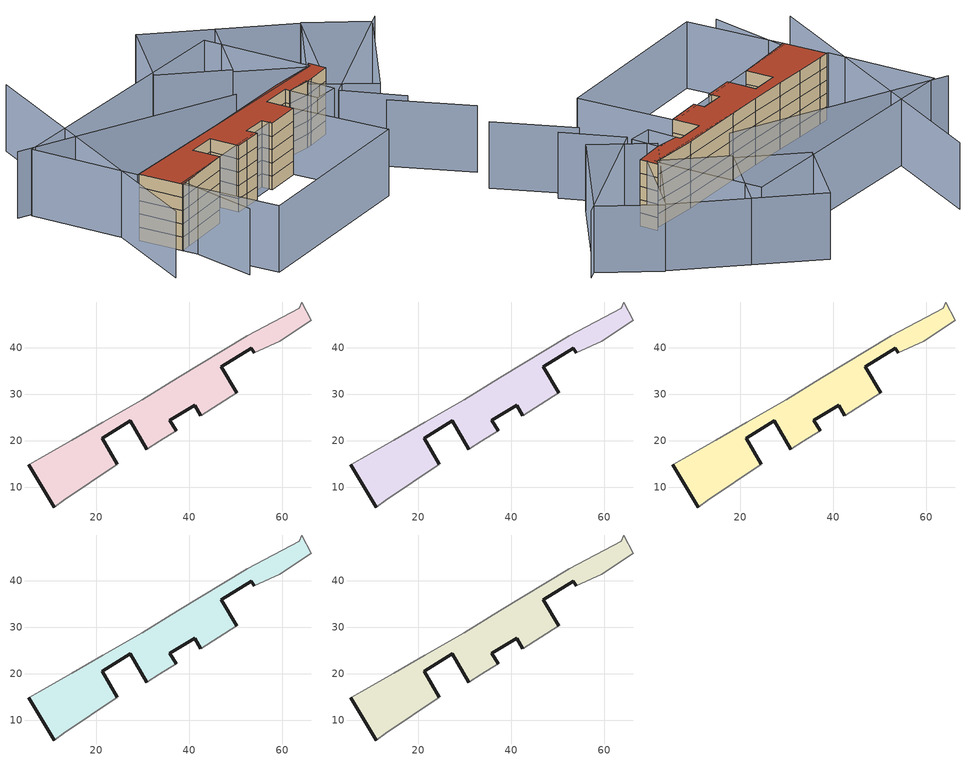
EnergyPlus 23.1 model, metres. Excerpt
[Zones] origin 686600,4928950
13c60875a803e164_F0_whole
 floor ground (EU_floor_Construction): 64.21,49.86 66.23,45.99 60.79,42.27 59.52,41.45 53.96,38.9 53.38,39.95 46.87,35.97 50.19,30.37 42.52,25.39 41.24,27.71 35.87,24.41 37.24,22.21 33.54,19.91 30.83,18.22 27.35,24.38 21.27,20.6 24.58,14.98 13.06,7.22 10.94,5.79 5.52,14.84 7.74,16.12 14.78,20.17 21.38,23.97 29.87,28.85 37.57,33.53 52.43,42.56 63.68,48.51 z0
 wall outside (EU_wall_Construction): 50.19,30.37 46.87,35.97 53.38,39.95 53.96,38.9 / 5.52,14.84 10.94,5.79 / 24.58,14.98 21.27,20.6 27.35,24.38 30.83,18.22 / 37.24,22.21 35.87,24.41 41.24,27.71 42.52,25.39 z0:3
 wall adiabatic (EU_wall_Construction): 53.96,38.9 59.52,41.45 60.79,42.27 66.23,45.99 64.21,49.86 63.68,48.51 52.43,42.56 37.57,33.53 29.87,28.85 21.38,23.97 14.78,20.17 7.74,16.12 5.52,14.84 / 10.94,5.79 13.06,7.22 24.58,14.98 / 30.83,18.22 33.54,19.91 37.24,22.21 / 42.52,25.39 50.19,30.37 z0:3
13c60875a803e164_F1_whole
 floor to 13c60875a803e164_F0_whole (EU_floor_Construction): 64.21,49.86 66.23,45.99 60.79,42.27 59.52,41.45 53.96,38.9 53.38,39.95 46.87,35.97 50.19,30.37 42.52,25.39 41.24,27.71 35.87,24.41 37.24,22.21 33.54,19.91 30.83,18.22 27.35,24.38 21.27,20.6 24.58,14.98 13.06,7.22 10.94,5.79 5.52,14.84 7.74,16.12 14.78,20.17 21.38,23.97 29.87,28.85 37.57,33.53 52.43,42.56 63.68,48.51 z3
 wall outside (EU_wall_Construction): 50.19,30.37 46.87,35.97 53.38,39.95 53.96,38.9 / 5.52,14.84 10.94,5.79 / 24.58,14.98 21.27,20.6 27.35,24.38 30.83,18.22 / 37.24,22.21 35.87,24.41 41.24,27.71 42.52,25.39 z3:6
 wall adiabatic (EU_wall_Construction): 53.96,38.9 59.52,41.45 60.79,42.27 66.23,45.99 64.21,49.86 63.68,48.51 52.43,42.56 37.57,33.53 29.87,28.85 21.38,23.97 14.78,20.17 7.74,16.12 5.52,14.84 / 10.94,5.79 13.06,7.22 24.58,14.98 / 30.83,18.22 33.54,19.91 37.24,22.21 / 42.52,25.39 50.19,30.37 z3:6
13c60875a803e164_F2_whole
 floor to 13c60875a803e164_F1_whole (EU_floor_Construction): 64.21,49.86 66.23,45.99 60.79,42.27 59.52,41.45 53.96,38.9 53.38,39.95 46.87,35.97 50.19,30.37 42.52,25.39 41.24,27.71 35.87,24.41 37.24,22.21 33.54,19.91 30.83,18.22 27.35,24.38 21.27,20.6 24.58,14.98 13.06,7.22 10.94,5.79 5.52,14.84 7.74,16.12 14.78,20.17 21.38,23.97 29.87,28.85 37.57,33.53 52.43,42.56 63.68,48.51 z6
 wall outside (EU_wall_Construction): 50.19,30.37 46.87,35.97 53.38,39.95 53.96,38.9 / 5.52,14.84 10.94,5.79 / 24.58,14.98 21.27,20.6 27.35,24.38 30.83,18.22 / 37.24,22.21 35.87,24.41 41.24,27.71 42.52,25.39 z6:9
 wall adiabatic (EU_wall_Construction): 53.96,38.9 59.52,41.45 60.79,42.27 66.23,45.99 64.21,49.86 63.68,48.51 52.43,42.56 37.57,33.53 29.87,28.85 21.38,23.97 14.78,20.17 7.74,16.12 5.52,14.84 / 10.94,5.79 13.06,7.22 24.58,14.98 / 30.83,18.22 33.54,19.91 37.24,22.21 / 42.52,25.39 50.19,30.37 z6:9
13c60875a803e164_F3_whole
 floor to 13c60875a803e164_F2_whole (EU_floor_Construction): 64.21,49.86 66.23,45.99 60.79,42.27 59.52,41.45 53.96,38.9 53.38,39.95 46.87,35.97 50.19,30.37 42.52,25.39 41.24,27.71 35.87,24.41 37.24,22.21 33.54,19.91 30.83,18.22 27.35,24.38 21.27,20.6 24.58,14.98 13.06,7.22 10.94,5.79 5.52,14.84 7.74,16.12 14.78,20.17 21.38,23.97 29.87,28.85 37.57,33.53 52.43,42.56 63.68,48.51 z9
 wall outside (EU_wall_Construction): 50.19,30.37 46.87,35.97 53.38,39.95 53.96,38.9 / 5.52,14.84 10.94,5.79 / 24.58,14.98 21.27,20.6 27.35,24.38 30.83,18.22 / 37.24,22.21 35.87,24.41 41.24,27.71 42.52,25.39 z9:12
 wall adiabatic (EU_wall_Construction): 53.96,38.9 59.52,41.45 60.79,42.27 66.23,45.99 64.21,49.86 63.68,48.51 52.43,42.56 37.57,33.53 29.87,28.85 21.38,23.97 14.78,20.17 7.74,16.12 5.52,14.84 / 10.94,5.79 13.06,7.22 24.58,14.98 / 30.83,18.22 33.54,19.91 37.24,22.21 / 42.52,25.39 50.19,30.37 z9:12
13c60875a803e164_F4_whole
 floor to 13c60875a803e164_F3_whole (EU_floor_Construction): 64.21,49.86 66.23,45.99 60.79,42.27 59.52,41.45 53.96,38.9 53.38,39.95 46.87,35.97 50.19,30.37 42.52,25.39 41.24,27.71 35.87,24.41 37.24,22.21 33.54,19.91 30.83,18.22 27.35,24.38 21.27,20.6 24.58,14.98 13.06,7.22 10.94,5.79 5.52,14.84 7.74,16.12 14.78,20.17 21.38,23.97 29.87,28.85 37.57,33.53 52.43,42.56 63.68,48.51 z12
 wall outside (EU_wall_Construction): 50.19,30.37 46.87,35.97 53.38,39.95 53.96,38.9 / 5.52,14.84 10.94,5.79 / 24.58,14.98 21.27,20.6 27.35,24.38 30.83,18.22 / 37.24,22.21 35.87,24.41 41.24,27.71 42.52,25.39 z12:15
 wall adiabatic (EU_wall_Construction): 53.96,38.9 59.52,41.45 60.79,42.27 66.23,45.99 64.21,49.86 63.68,48.51 52.43,42.56 37.57,33.53 29.87,28.85 21.38,23.97 14.78,20.17 7.74,16.12 5.52,14.84 / 10.94,5.79 13.06,7.22 24.58,14.98 / 30.83,18.22 33.54,19.91 37.24,22.21 / 42.52,25.39 50.19,30.37 z12:15
 roof outside (EU_roof_Construction): 50.19,30.37 46.87,35.97 53.38,39.95 53.96,38.9 59.52,41.45 60.79,42.27 66.23,45.99 64.21,49.86 63.68,48.51 52.43,42.56 37.57,33.53 29.87,28.85 21.38,23.97 14.78,20.17 7.74,16.12 5.52,14.84 10.94,5.79 13.06,7.22 24.58,14.98 21.27,20.6 27.35,24.38 30.83,18.22 33.54,19.91 37.24,22.21 35.87,24.41 41.24,27.71 42.52,25.39 z15
shading: 10.52,10.48 17.16,-12.07 / 3.47,69.44 2.87,-6.02 / 43.13,42.38 -11.11,37.24 / 84.38,13.52 69.41,25.15 / 74.21,25.03 62.93,34.18 / 62.93,34.18 88,65.1 / 62.35,11.11 23.15,-13.64 / 23.15,-13.64 10.64,6.17 / 10.64,6.17 49.84,30.93 / 49.84,30.93 62.35,11.11 / 63.77,48.35 5.06,14.57 / 5.06,14.57 -7.84,37 / -7.84,37 50.87,70.77 / 50.87,70.77 63.77,48.35 / 59.32,41.82 62.64,35.71 / 62.64,35.71 57.28,32.79 / 57.28,32.79 53.96,38.9 / 53.96,38.9 59.32,41.82 / 48.27,53.1 55.51,74.82 / 55.51,74.82 72.67,69.1 / 72.67,69.1 65.43,47.38 / 65.43,47.38 48.27,53.1 / 55.48,74.75 48.6,54.11 / 48.6,54.11 32.88,59.35 / 32.88,59.35 39.76,79.99 / 39.76,79.99 55.48,74.75 / 58.86,39.92 72.81,69.35 / 72.81,69.35 86.27,62.98 / 86.27,62.98 72.33,33.54 / 72.33,33.54 58.86,39.92 z0:15
[Building]
EU S2 Campaign: North Axis=0; Terrain=City; Solar Distribution=FullExterior
[Site:Location]
Bologna: Latitude=44.5; Longitude=11.25; Time Zone=1; Elevation=37
[SizingPeriod:WeatherFileDays]
AnnualSizingPeriod: Begin Month=1; Begin Day of Month=1; End Month=12; End Day of Month=31; Day of Week for Start Day=Monday; Use Weather File Daylight Saving Period=No; Use Weather File Rain and Snow Indicators=No
[MATERIAL]
EU_InternalMass_Material: Roughness=MediumRough; Thickness=0.1; Conductivity=1; Density=1800; Specific Heat=900; Thermal Absorptance=0.9; Solar Absorptance=0.7; Visible Absorptance=0.7
[MATERIAL:NOMASS] Roughness=MediumRough; Thermal Absorptance=0.9; Solar Absorptance=0.7; Visible Absorptance=0.7
Name | Thermal Resistance
EU_wall_NoMass | 0.905828
EU_roof_NoMass | 0.37593
EU_floor_NoMass | 0.67114
[CONSTRUCTION]
EU_wall_Construction: EU_wall_NoMass
EU_roof_Construction: EU_roof_NoMass
EU_floor_Construction: EU_floor_NoMass
EU_InternalMass_Construction: EU_InternalMass_Material
[ZONE] Type=1; Multiplier=1; Ceiling Height=autocalculate; Volume=1383.56; Floor Area=autocalculate; Part of Total Floor Area=Yes
13c60875a803e164_F0_whole; 13c60875a803e164_F1_whole; 13c60875a803e164_F2_whole; 13c60875a803e164_F3_whole; 13c60875a803e164_F4_whole
[INTERNALMASS] Construction=EU_InternalMass_Construction; Surface Area=461.188
Name | Zone or ZoneList
13c60875a803e164_F0_whole_EU_InternalMass | 13c60875a803e164_F0_whole
13c60875a803e164_F1_whole_EU_InternalMass | 13c60875a803e164_F1_whole
13c60875a803e164_F2_whole_EU_InternalMass | 13c60875a803e164_F2_whole
13c60875a803e164_F3_whole_EU_InternalMass | 13c60875a803e164_F3_whole
13c60875a803e164_F4_whole_EU_InternalMass | 13c60875a803e164_F4_whole
[OTHEREQUIPMENT] Fuel Type=Electricity; Design Level Calculation Method=Watts/Area; Power per Zone Floor Area=1; Fraction Latent=0; Fraction Radiant=0; Fraction Lost=0; Carbon Dioxide Generation Rate=0; EndUse Subcategory=EU_Step8_InternalGains
Name | Zone or ZoneList or Space or SpaceList | Schedule
EU_Step8_InternalGain_13c60875a803e164_F0_whole_f000 | 13c60875a803e164_F0_whole | EU_Step8_GainSchedule_13c60875a803e164_F0_whole_f000
EU_Step8_InternalGain_13c60875a803e164_F1_whole_f000 | 13c60875a803e164_F1_whole | EU_Step8_GainSchedule_13c60875a803e164_F1_whole_f000
EU_Step8_InternalGain_13c60875a803e164_F2_whole_f000 | 13c60875a803e164_F2_whole | EU_Step8_GainSchedule_13c60875a803e164_F2_whole_f000
EU_Step8_InternalGain_13c60875a803e164_F3_whole_f000 | 13c60875a803e164_F3_whole | EU_Step8_GainSchedule_13c60875a803e164_F3_whole_f000
EU_Step8_InternalGain_13c60875a803e164_F4_whole_f000 | 13c60875a803e164_F4_whole | EU_Step8_GainSchedule_13c60875a803e164_F4_whole_f000
[ZONEVENTILATION:DESIGNFLOWRATE] Schedule=EU_AlwaysOn; Design Flow Rate Calculation Method=AirChanges/Hour; Air Changes per Hour=0.73129; Ventilation Type=Natural; Fan Pressure Rise=0; Fan Total Efficiency=1; Constant Term Coefficient=1; Temperature Term Coefficient=0; Velocity Term Coefficient=0; Velocity Squared Term Coefficient=0; Minimum Indoor Temperature=-100; Maximum Indoor Temperature=100; Delta Temperature=-100; Minimum Outdoor Temperature=-100; Maximum Outdoor Temperature=100; Maximum Wind Speed=40
Name | Zone or ZoneList or Space or SpaceList
EU_ConstantAir_13c60875a803e164_F0_whole | 13c60875a803e164_F0_whole
EU_ConstantAir_13c60875a803e164_F1_whole | 13c60875a803e164_F1_whole
EU_ConstantAir_13c60875a803e164_F2_whole | 13c60875a803e164_F2_whole
EU_ConstantAir_13c60875a803e164_F3_whole | 13c60875a803e164_F3_whole
EU_ConstantAir_13c60875a803e164_F4_whole | 13c60875a803e164_F4_whole
[HVACTEMPLATE:THERMOSTAT] Constant Heating Setpoint=20; Constant Cooling Setpoint=50
EU_HeatOnly_13c60875a803e164_F0_whole; EU_HeatOnly_13c60875a803e164_F1_whole; EU_HeatOnly_13c60875a803e164_F2_whole; EU_HeatOnly_13c60875a803e164_F3_whole; EU_HeatOnly_13c60875a803e164_F4_whole
[HVACTEMPLATE:ZONE:IDEALLOADSAIRSYSTEM] System Availability Schedule=EU_AlwaysOn; Maximum Heating Supply Air Temperature=50; Minimum Cooling Supply Air Temperature=13; Maximum Heating Supply Air Humidity Ratio=0.0156; Minimum Cooling Supply Air Humidity Ratio=0.0077; Heating Limit=NoLimit; Cooling Limit=NoLimit; Heating Availability Schedule=EU_AlwaysOn; Cooling Availability Schedule=EU_CoolingOff; Dehumidification Control Type=ConstantSensibleHeatRatio; Cooling Sensible Heat Ratio=0.7; Dehumidification Setpoint=60; Humidification Control Type=None; Humidification Setpoint=30; Outdoor Air Method=None; Outdoor Air Flow Rate per Person=0.00944; Outdoor Air Flow Rate per Zone Floor Area=0; Outdoor Air Flow Rate per Zone=0; Demand Controlled Ventilation Type=None; Outdoor Air Economizer Type=NoEconomizer; Heat Recovery Type=None; Sensible Heat Recovery Effectiveness=0.7; Latent Heat Recovery Effectiveness=0.65
Name | Template Thermostat
13c60875a803e164_F0_whole | EU_HeatOnly_13c60875a803e164_F0_whole
13c60875a803e164_F1_whole | EU_HeatOnly_13c60875a803e164_F1_whole
13c60875a803e164_F2_whole | EU_HeatOnly_13c60875a803e164_F2_whole
13c60875a803e164_F3_whole | EU_HeatOnly_13c60875a803e164_F3_whole
13c60875a803e164_F4_whole | EU_HeatOnly_13c60875a803e164_F4_whole
[SIZING:ZONE] Zone Cooling Design Supply Air Temperature Input Method=SupplyAirTemperature; Zone Cooling Design Supply Air Temperature=13; Zone Heating Design Supply Air Temperature Input Method=SupplyAirTemperature; Zone Heating Design Supply Air Temperature=50; Zone Cooling Design Supply Air Humidity Ratio=0.008; Zone Heating Design Supply Air Humidity Ratio=0.008; Cooling Design Air Flow Method=DesignDay; Cooling Design Air Flow Rate=0; Cooling Minimum Air Flow per Zone Floor Area=0.000762; Cooling Minimum Air Flow=0; Cooling Minimum Air Flow Fraction=0.2; Heating Design Air Flow Method=DesignDay; Heating Design Air Flow Rate=0; Heating Maximum Air Flow per Zone Floor Area=0.002032; Heating Maximum Air Flow=0.141576; Heating Maximum Air Flow Fraction=0.3; Account for Dedicated Outdoor Air System=No; Dedicated Outdoor Air System Control Strategy=NeutralSupplyAir; Dedicated Outdoor Air Low Setpoint Temperature for Design=autosize; Dedicated Outdoor Air High Setpoint Temperature for Design=autosize; Zone Load Sizing Method=Sensible Load Only No Latent Load; Zone Latent Cooling Design Supply Air Humidity Ratio Input Method=HumidityRatioDifference; Zone Cooling Design Supply Air Humidity Ratio Difference=0.005; Zone Latent Heating Design Supply Air Humidity Ratio Input Method=HumidityRatioDifference; Zone Humidification Design Supply Air Humidity Ratio Difference=0.005
13c60875a803e164_F0_whole; 13c60875a803e164_F1_whole; 13c60875a803e164_F2_whole; 13c60875a803e164_F3_whole; 13c60875a803e164_F4_whole
[SCHEDULE:CONSTANT]
Name | Hourly Value
EU_AlwaysOn | 1
EU_CoolingOff | 0
[SCHEDULE:FILE] Column Number=1; Rows to Skip at Top=0; Number of Hours of Data=8760; Column Separator=Comma; Interpolate to Timestep=No; Minutes per Item=60; Adjust Schedule for Daylight Savings=Yes
Name | File
EU_Step8_GainSchedule_13c60875a803e164_F0_whole_f000 | ../../schedules/13c60875a803e164/13c60875a803e164_F0_whole_f000_gain.csv
EU_Step8_GainSchedule_13c60875a803e164_F1_whole_f000 | ../../schedules/13c60875a803e164/13c60875a803e164_F1_whole_f000_gain.csv
EU_Step8_GainSchedule_13c60875a803e164_F2_whole_f000 | ../../schedules/13c60875a803e164/13c60875a803e164_F2_whole_f000_gain.csv
EU_Step8_GainSchedule_13c60875a803e164_F3_whole_f000 | ../../schedules/13c60875a803e164/13c60875a803e164_F3_whole_f000_gain.csv
EU_Step8_GainSchedule_13c60875a803e164_F4_whole_f000 | ../../schedules/13c60875a803e164/13c60875a803e164_F4_whole_f000_gain.csv
